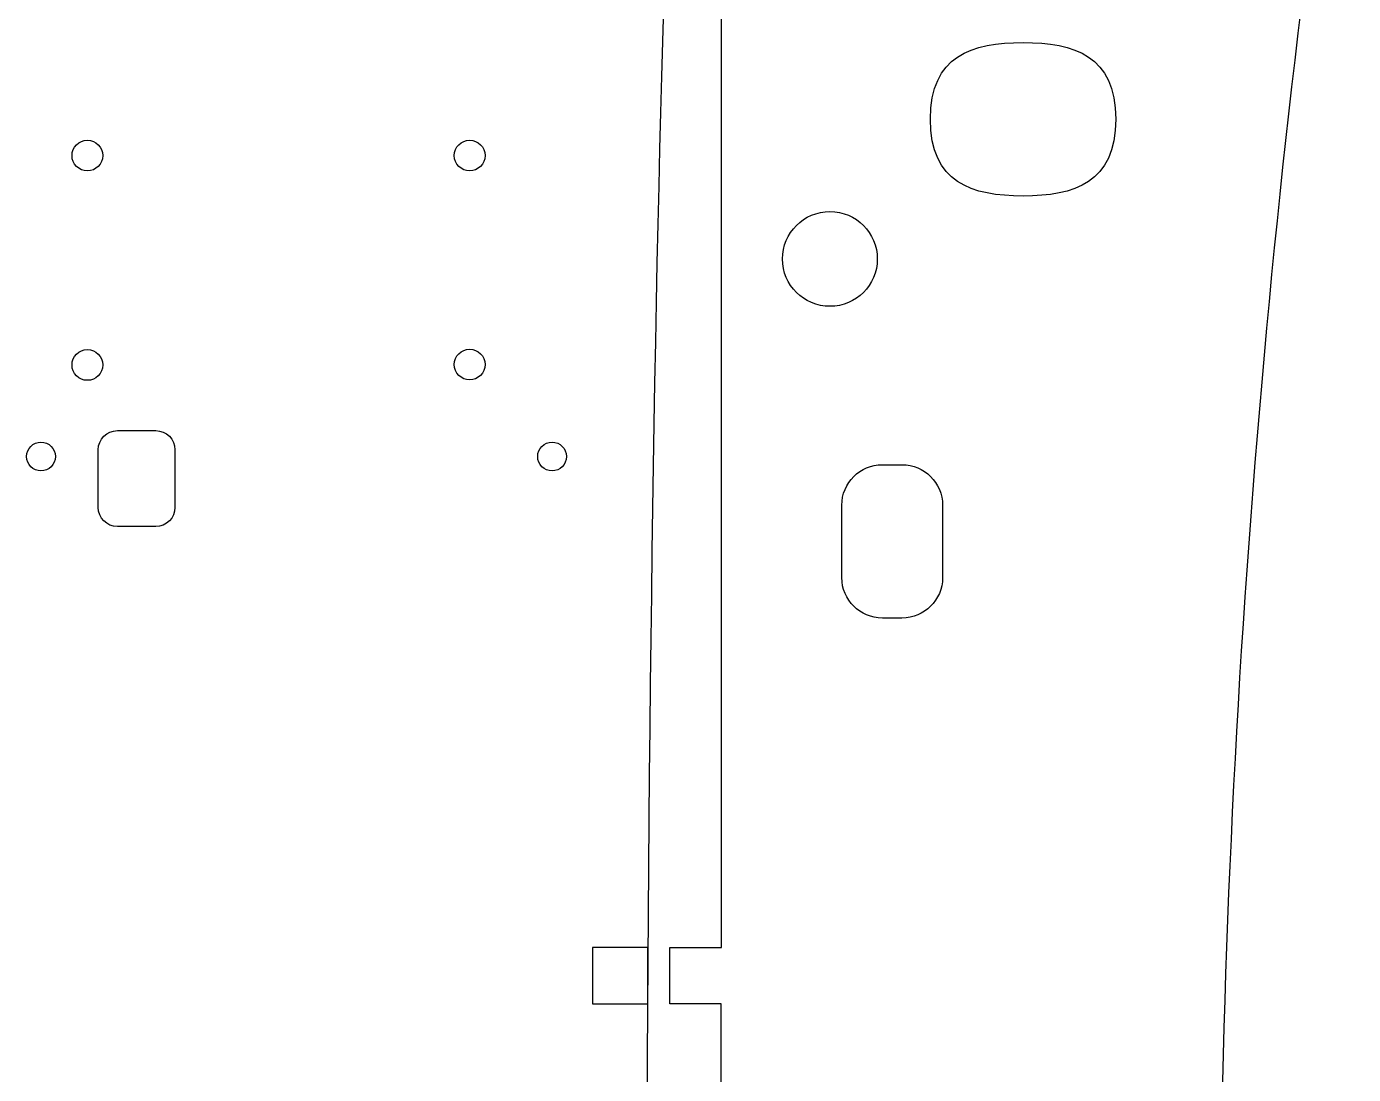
# Model space of a CAD drawing. Extents: x -149 to 846, y -148 to 360.
# Drawn here: x -29.8 to 108.5, y 110.9 to 220.1 of the extents above; entities that cross this region are included whole.
import ezdxf

# ---------------------------------------------------------------- set-up
doc = ezdxf.new("R2010")
doc.units = 0
doc.header["$MEASUREMENT"] = 0
doc.layers.add('LAYER_1', color=160, linetype='Continuous')

# ---------------------------------------------------------------- blocks, each defined once
blk = doc.blocks.new('AI9-BLK91')
at = {"layer": 'LAYER_1', "color": 7}
blk.add_open_spline([(-30.26, 205.75), (-30.26, 205.75), (-22.91, 205.75), (-22.91, 205.75), (-22.91, 205.75), (-22.91, 211.13), (-22.91, 211.13), (-22.91, 211.13), (-17.15, 211.13), (-17.15, 211.13), (-17.15, 211.13), (-17.15, 205.77), (-17.15, 205.77), (-17.15, 205.77), (-0.97, 205.74), (-0.97, 205.74), (-0.97, 205.74), (-0.97, 201.32), (-0.97, 201.32), (-0.97, 201.32), (-3.19, 201.32), (-3.19, 201.32), (-3.19, 201.32), (-3.19, 198.18), (-3.19, 198.18), (-3.19, 198.18), (4.81, 198.18), (4.81, 198.18), (4.81, 198.18), (4.81, 201.32), (4.81, 201.32), (4.81, 201.32), (2.59, 201.32), (2.59, 201.32), (2.59, 201.32), (2.59, 205.75), (2.59, 205.75), (2.59, 205.75), (18.39, 205.77), (18.39, 205.77), (18.39, 205.77), (18.39, 211.13), (18.39, 211.13), (18.39, 211.13), (24.27, 211.13), (24.27, 211.13), (24.27, 211.13), (24.27, 205.75), (24.27, 205.75), (24.27, 205.75), (32.63, 205.75), (32.63, 205.75), (34.29, 205.75), (35.63, 204.4), (35.63, 202.75), (35.63, 202.75), (35.63, 179.42), (35.63, 179.42), (16.96, 60.71), (16.96, -60.18), (35.63, -178.89), (35.63, -178.89), (35.63, -202.75), (35.63, -202.75), (35.63, -204.4), (34.29, -205.75), (32.63, -205.75), (32.63, -205.75), (24.54, -205.75), (24.54, -205.75), (24.54, -205.75), (24.54, -211.13), (24.54, -211.13), (24.54, -211.13), (18.77, -211.13), (18.77, -211.13), (18.77, -211.13), (18.77, -205.77), (18.77, -205.77), (18.77, -205.77), (2.59, -205.74), (2.59, -205.74), (2.59, -205.74), (2.59, -201.32), (2.59, -201.32), (2.59, -201.32), (4.81, -201.32), (4.81, -201.32), (4.81, -201.32), (4.81, -198.18), (4.81, -198.18), (4.81, -198.18), (-3.19, -198.18), (-3.19, -198.18), (-3.19, -198.18), (-3.19, -201.32), (-3.19, -201.32), (-3.19, -201.32), (-0.97, -201.32), (-0.97, -201.32), (-0.97, -201.32), (-0.97, -205.75), (-0.97, -205.75), (-0.97, -205.75), (-16.76, -205.77), (-16.76, -205.77), (-16.76, -205.77), (-16.76, -211.13), (-16.76, -211.13), (-16.76, -211.13), (-22.64, -211.13), (-22.64, -211.13), (-22.64, -211.13), (-22.64, -205.75), (-22.64, -205.75), (-22.64, -205.75), (-30.26, -205.75), (-30.26, -205.75), (-30.26, -205.75), (-30.26, -21.64), (-30.26, -21.64), (-30.26, -21.64), (-30.24, -21.64), (-30.24, -21.64), (-30.24, -21.64), (-35.63, -21.64), (-35.63, -21.64), (-35.63, -21.64), (-35.63, -15.88), (-35.63, -15.88), (-35.63, -15.88), (-30.26, -15.88), (-30.26, -15.88), (-30.26, -15.88), (-30.24, 7.8), (-30.24, 7.8), (-30.24, 7.8), (-25.81, 7.8), (-25.81, 7.8), (-25.81, 7.8), (-25.81, 5.58), (-25.81, 5.58), (-25.81, 5.58), (-22.68, 5.58), (-22.68, 5.58), (-22.68, 5.58), (-22.68, 13.58), (-22.68, 13.58), (-22.68, 13.58), (-25.81, 13.58), (-25.81, 13.58), (-25.81, 13.58), (-25.81, 11.36), (-25.81, 11.36), (-25.81, 11.36), (-30.24, 11.36), (-30.24, 11.36), (-30.24, 11.36), (-30.26, 36.42), (-30.26, 36.42), (-30.26, 36.42), (-35.63, 36.42), (-35.63, 36.42), (-35.63, 36.42), (-35.63, 42.3), (-35.63, 42.3), (-35.63, 42.3), (-30.24, 42.3), (-30.24, 42.3), (-30.24, 42.3), (-30.24, 205.75), (-30.24, 205.75)], degree=3, knots=[0, 0, 0, 0, 1, 1, 1, 2, 2, 2, 3, 3, 3, 4, 4, 4, 5, 5, 5, 6, 6, 6, 7, 7, 7, 8, 8, 8, 9, 9, 9, 10, 10, 10, 11, 11, 11, 12, 12, 12, 13, 13, 13, 14, 14, 14, 15, 15, 15, 16, 16, 16, 17, 17, 17, 18, 18, 18, 19, 19, 19, 20, 20, 20, 21, 21, 21, 22, 22, 22, 23, 23, 23, 24, 24, 24, 25, 25, 25, 26, 26, 26, 27, 27, 27, 28, 28, 28, 29, 29, 29, 30, 30, 30, 31, 31, 31, 32, 32, 32, 33, 33, 33, 34, 34, 34, 35, 35, 35, 36, 36, 36, 37, 37, 37, 38, 38, 38, 39, 39, 39, 40, 40, 40, 41, 41, 41, 42, 42, 42, 43, 43, 43, 44, 44, 44, 45, 45, 45, 46, 46, 46, 47, 47, 47, 48, 48, 48, 49, 49, 49, 50, 50, 50, 51, 51, 51, 52, 52, 52, 53, 53, 53, 54, 54, 54, 55, 55, 55, 56, 56, 56, 57, 57, 57, 57], dxfattribs=at)
blk = doc.blocks.new('AI9-BLK70')
at = {"layer": 'LAYER_1', "color": 1}
blk.add_open_spline([(-1.02, 8), (-3.35, 8), (-5.25, 6.11), (-5.25, 3.77), (-5.25, 3.77), (-5.25, -3.77), (-5.25, -3.77), (-5.25, -6.11), (-3.35, -8), (-1.02, -8), (-1.02, -8), (1.02, -8), (1.02, -8), (3.35, -8), (5.25, -6.11), (5.25, -3.77), (5.25, -3.77), (5.25, 3.77), (5.25, 3.77), (5.25, 6.11), (3.35, 8), (1.02, 8), (1.02, 8), (-1.02, 8), (-1.02, 8)], degree=3, knots=[0, 0, 0, 0, 1, 1, 1, 2, 2, 2, 3, 3, 3, 4, 4, 4, 5, 5, 5, 6, 6, 6, 7, 7, 7, 8, 8, 8, 8], dxfattribs=at)
blk = doc.blocks.new('AI9-BLK60')
at = {"layer": 'LAYER_1', "color": 1}
blk.add_lwpolyline([(2.874932, 2.941423), (-2.874932, 2.941423), (-2.874932, -2.941423), (2.874932, -2.941423)], close=True, dxfattribs=at)
blk = doc.blocks.new('AI9-BLK56')
at = {"layer": 'LAYER_1', "color": 1}
blk.add_open_spline([(-1.5, 0), (-1.5, -0.83), (-0.83, -1.5), (0, -1.5), (0.83, -1.5), (1.5, -0.83), (1.5, 0), (1.5, 0.83), (0.83, 1.5), (0, 1.5), (-0.83, 1.5), (-1.5, 0.83), (-1.5, 0), (-1.5, 0), (-1.5, 0), (-1.5, 0)], degree=3, knots=[0, 0, 0, 0, 1, 1, 1, 2, 2, 2, 3, 3, 3, 4, 4, 4, 5, 5, 5, 5], dxfattribs=at)
blk = doc.blocks.new('AI9-BLK55')
at = {"layer": 'LAYER_1', "color": 1}
blk.add_open_spline([(-1.5, 0), (-1.5, -0.83), (-0.83, -1.5), (0, -1.5), (0.83, -1.5), (1.5, -0.83), (1.5, 0), (1.5, 0.83), (0.83, 1.5), (0, 1.5), (-0.83, 1.5), (-1.5, 0.83), (-1.5, 0), (-1.5, 0), (-1.5, 0), (-1.5, 0)], degree=3, knots=[0, 0, 0, 0, 1, 1, 1, 2, 2, 2, 3, 3, 3, 4, 4, 4, 5, 5, 5, 5], dxfattribs=at)
blk = doc.blocks.new('AI9-BLK51')
at = {"layer": 'LAYER_1', "color": 1}
for centre, radius in [((-19.921954, 10.912512), 1.599902), ((19.921609, 10.914579), 1.600247), ((-19.921954, -10.914924), 1.599902), ((19.921609, -10.869104), 1.600247)]:
    blk.add_circle(centre, radius, dxfattribs=at)

msp = doc.modelspace()

# ---------------------------------------------------------------- linework, layer by layer
at = {"layer": 'LAYER_1', "color": 1}
msp.add_circle((53.96, 195.89), 4.94, dxfattribs=at)
at = {"layer": 'LAYER_1', "color": 7}
msp.add_open_spline([(41.22, -123.68), (41.22, -123.68), (41.22, -121.74), (41.22, -121.74), (41.22, -121.74), (41.28, -121.74), (41.28, -121.74), (37.74, -121.74), (34.88, -30.78), (34.88, 81.63), (34.88, 194.03), (37.74, 285.34), (41.28, 285.34), (41.28, 285.34), (41.22, 285.34), (41.22, 285.34), (41.22, 285.34), (41.22, 287.42), (41.22, 287.42)], degree=3, knots=[0, 0, 0, 0, 1, 1, 1, 2, 2, 2, 3, 3, 3, 4, 4, 4, 5, 5, 5, 6, 6, 6, 6], dxfattribs=at)
at = {"layer": 'LAYER_1', "color": 1}
for points, knots in [([(64.43, 210.45), (64.43, 203.82), (68.76, 202.45), (74.09, 202.45), (79.43, 202.45), (83.75, 203.82), (83.75, 210.45), (83.75, 217.08), (79.43, 218.45), (74.09, 218.45), (68.76, 218.45), (64.43, 217.08), (64.43, 210.45)], [0, 0, 0, 0, 1, 1, 1, 2, 2, 2, 3, 3, 3, 4, 4, 4, 4]), ([(-14.3, 175.99), (-14.3, 177.09), (-15.2, 177.99), (-16.3, 177.99), (-16.3, 177.99), (-20.3, 177.99), (-20.3, 177.99), (-21.41, 177.99), (-22.3, 177.09), (-22.3, 175.99), (-22.3, 175.99), (-22.3, 169.99), (-22.3, 169.99), (-22.3, 168.88), (-21.41, 167.99), (-20.3, 167.99), (-20.3, 167.99), (-16.3, 167.99), (-16.3, 167.99), (-15.2, 167.99), (-14.3, 168.88), (-14.3, 169.99), (-14.3, 169.99), (-14.3, 175.99), (-14.3, 175.99)], [0, 0, 0, 0, 1, 1, 1, 2, 2, 2, 3, 3, 3, 4, 4, 4, 5, 5, 5, 6, 6, 6, 7, 7, 7, 8, 8, 8, 8])]:
    msp.add_open_spline(points, degree=3, knots=knots, dxfattribs=at)

# ---------------------------------------------------------------- block references
at = {"layer": 'LAYER_1', "color": 7}
for name, p in [('AI9-BLK91', (72.9, 81.81)), ('AI9-BLK51', (-3.51, 195.75)), ('AI9-BLK56', (-28.27, 175.29)), ('AI9-BLK55', (25, 175.29)), ('AI9-BLK70', (60.45, 166.44)), ('AI9-BLK60', (32.09, 121.18))]:
    msp.add_blockref(name, p, dxfattribs=at)

doc.saveas('drawing.dxf')
